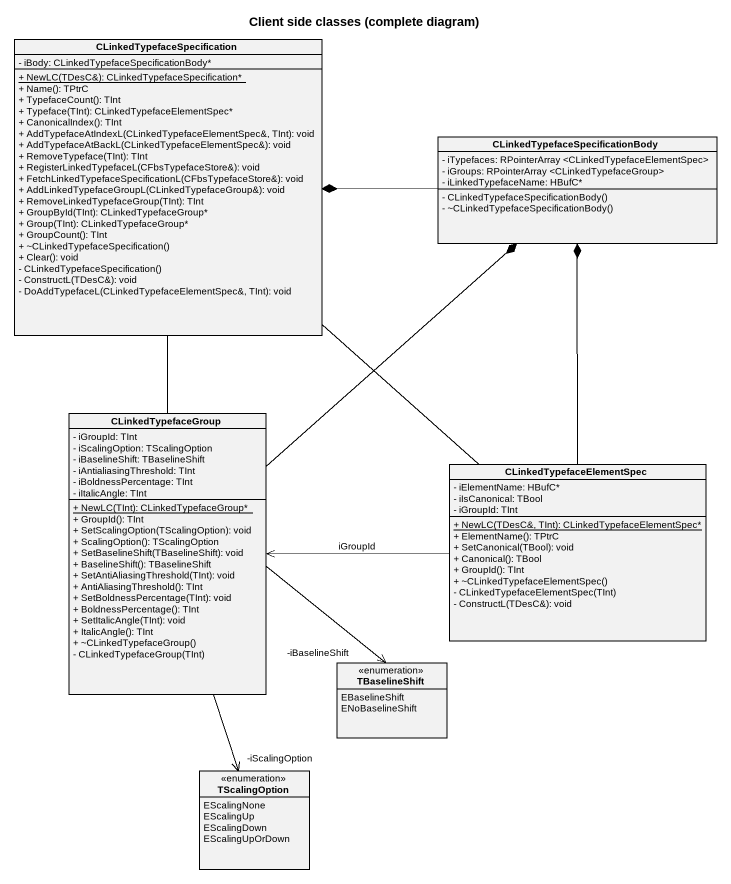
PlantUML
@startuml
title Client side classes (complete diagram)
hide circle
hide empty members
skinparam classAttributeIconSize 0
class CLinkedTypefaceSpecification {
  - iBody: CLinkedTypefaceSpecificationBody*
  {static} + NewLC(TDesC&): CLinkedTypefaceSpecification*
  + Name(): TPtrC
  + TypefaceCount(): TInt
  + Typeface(TInt): CLinkedTypefaceElementSpec*
  + CanonicalIndex(): TInt
  + AddTypefaceAtIndexL(CLinkedTypefaceElementSpec&, TInt): void
  + AddTypefaceAtBackL(CLinkedTypefaceElementSpec&): void
  + RemoveTypeface(TInt): TInt
  + RegisterLinkedTypefaceL(CFbsTypefaceStore&): void
  + FetchLinkedTypefaceSpecificationL(CFbsTypefaceStore&): void
  + AddLinkedTypefaceGroupL(CLinkedTypefaceGroup&): void
  + RemoveLinkedTypefaceGroup(TInt): TInt
  + GroupById(TInt): CLinkedTypefaceGroup*
  + Group(TInt): CLinkedTypefaceGroup*
  + GroupCount(): TInt
  + ~CLinkedTypefaceSpecification()
  + Clear(): void
  - CLinkedTypefaceSpecification()
  - ConstructL(TDesC&): void
  - DoAddTypefaceL(CLinkedTypefaceElementSpec&, TInt): void
}
class "CLinkedTypefaceSpecificationBody" as CLinkedTypefaceSpecification_2 {
  - iTypefaces: RPointerArray <CLinkedTypefaceElementSpec>
  - iGroups: RPointerArray <CLinkedTypefaceGroup>
  - iLinkedTypefaceName: HBufC*
  - CLinkedTypefaceSpecificationBody()
  - ~CLinkedTypefaceSpecificationBody()
}
class CLinkedTypefaceGroup {
  - iGroupId: TInt
  - iScalingOption: TScalingOption
  - iBaselineShift: TBaselineShift
  - iAntialiasingThreshold: TInt
  - iBoldnessPercentage: TInt
  - iItalicAngle: TInt
  {static} + NewLC(TInt): CLinkedTypefaceGroup*
  + GroupId(): TInt
  + SetScalingOption(TScalingOption): void
  + ScalingOption(): TScalingOption
  + SetBaselineShift(TBaselineShift): void
  + BaselineShift(): TBaselineShift
  + SetAntiAliasingThreshold(TInt): void
  + AntiAliasingThreshold(): TInt
  + SetBoldnessPercentage(TInt): void
  + BoldnessPercentage(): TInt
  + SetItalicAngle(TInt): void
  + ItalicAngle(): TInt
  + ~CLinkedTypefaceGroup()
  - CLinkedTypefaceGroup(TInt)
}
class CLinkedTypefaceElementSpec {
  - iElementName: HBufC*
  - iIsCanonical: TBool
  - iGroupId: TInt
  {static} + NewLC(TDesC&, TInt): CLinkedTypefaceElementSpec*
  + ElementName(): TPtrC
  + SetCanonical(TBool): void
  + Canonical(): TBool
  + GroupId(): TInt
  + ~CLinkedTypefaceElementSpec()
  - CLinkedTypefaceElementSpec(TInt)
  - ConstructL(TDesC&): void
}
enum TBaselineShift {
  EBaselineShift
  ENoBaselineShift
}
enum TScalingOption {
  EScalingNone
  EScalingUp
  EScalingDown
  EScalingUpOrDown
}
CLinkedTypefaceSpecification_2 -left-* CLinkedTypefaceSpecification
CLinkedTypefaceGroup -up- CLinkedTypefaceSpecification
CLinkedTypefaceGroup -up-* CLinkedTypefaceSpecification_2
CLinkedTypefaceGroup <-right- CLinkedTypefaceElementSpec : iGroupId
CLinkedTypefaceGroup --> "-iBaselineShift" TBaselineShift
CLinkedTypefaceGroup --> "-iScalingOption" TScalingOption
CLinkedTypefaceElementSpec -up- CLinkedTypefaceSpecification
CLinkedTypefaceElementSpec -up-* CLinkedTypefaceSpecification_2
@enduml
